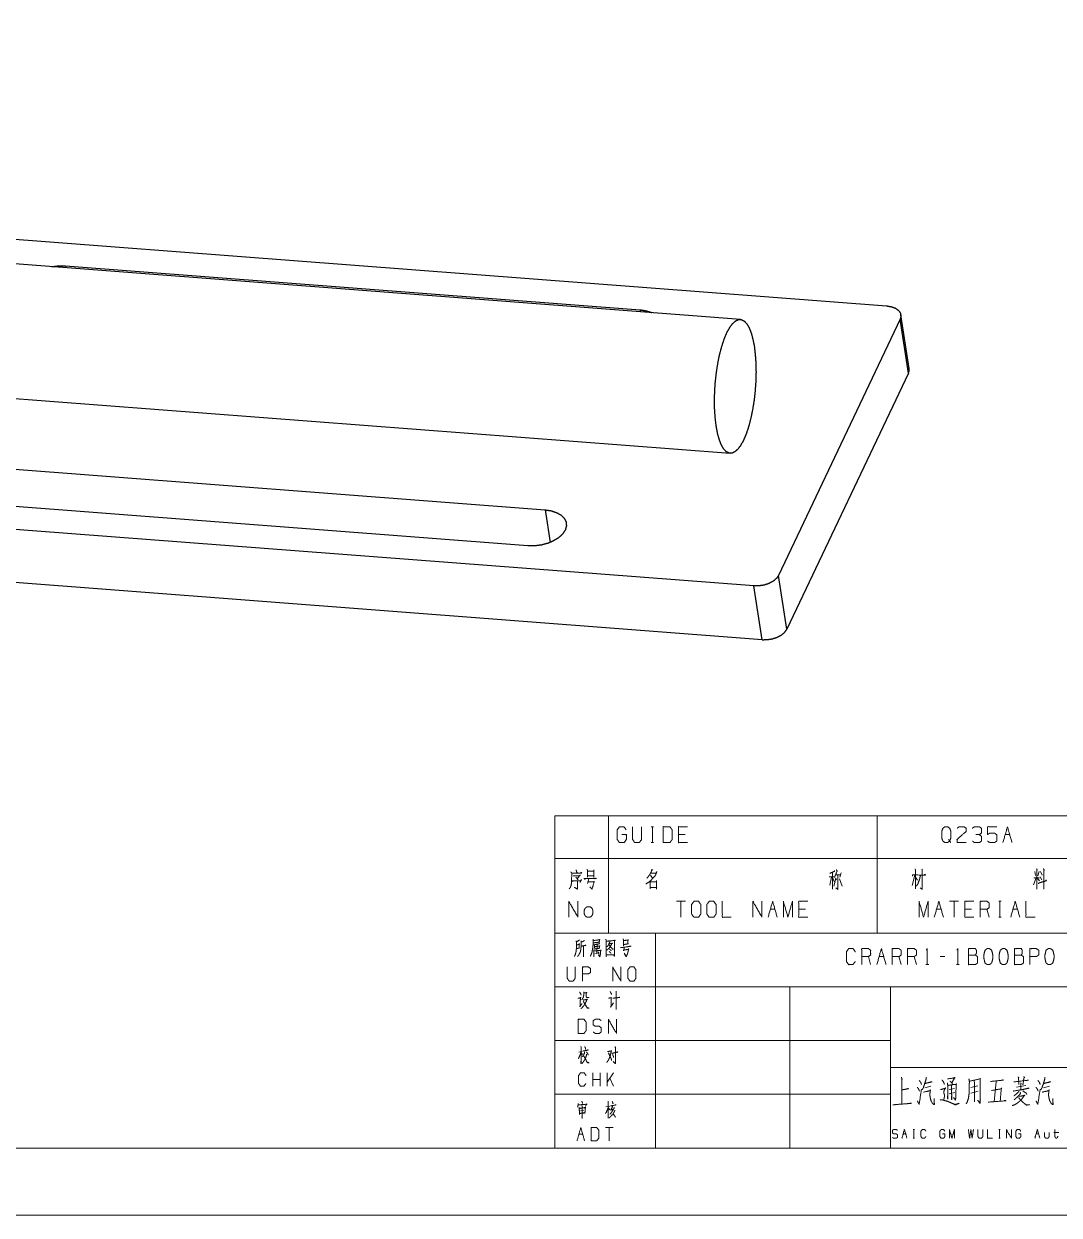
# Model space of a CAD drawing. Header units: millimetres. Extents: x 0 to 841, y 0 to 594.
# Drawn here: x 571.9 to 726.1, y 0 to 177.4 of the extents above; entities that cross this region are included whole.
import ezdxf

# ---------------------------------------------------------------- set-up
doc = ezdxf.new("R2010")
doc.units = ezdxf.units.MM
doc.layers.add('101', color=7, linetype='Continuous', true_color=0xffffff)

msp = doc.modelspace()

# ---------------------------------------------------------------- linework, layer by layer
at = {"layer": '101', "color": 251, "linetype": 'Continuous', "lineweight": 25}
for p, q in [((678.63, 133.4), (103.58, 177.42)), ((102.05, 157.47), (677.1, 113.46)), ((534.94, 148.08), (700.42, 135.41)), ((578.08, 141.38), (578.13, 141.09)), ((578.08, 141.38), (663.68, 134.83)), ((663.68, 134.83), (663.72, 134.54)), ((702.43, 133.41), (684.32, 95.27)), ((703.67, 125.41), (702.43, 133.41)), ((703.78, 126.09), (702.54, 134.08)), ((703.67, 125.41), (685.56, 87.27)), ((563.94, 111.59), (649.53, 105.04)), ((680.62, 93.7), (515.13, 106.37)), ((646.98, 99.67), (561.39, 106.22)), ((649.53, 105.04), (650.28, 100.19)), ((681.86, 85.7), (516.38, 98.37)), ((685.56, 87.27), (684.32, 95.27)), ((681.86, 85.7), (680.62, 93.7))]:
    msp.add_line(p, q, dxfattribs=at)
at = {"layer": '101', "color": 72, "linetype": 'Continuous', "lineweight": 18}
for p, q in [((651, 59.46), (651, 53.11)), ((651, 59.46), (659, 59.46)), ((659, 59.46), (699, 59.46)), ((659, 59.46), (659, 53.11)), ((699, 59.46), (699, 53.11)), ((699, 59.46), (729, 59.46)), ((665.35, 57.85), (665.68, 57.85)), ((665.52, 57.85), (665.52, 55.48)), ((665.35, 55.48), (665.68, 55.48)), ((670.41, 56.68), (669.41, 56.68)), ((718.09, 56.68), (718.76, 56.68)), ((651, 53.11), (651, 42)), ((651, 53.11), (659, 53.11)), ((659, 53.11), (659, 42)), ((659, 53.11), (699, 53.11)), ((699, 53.11), (699, 42)), ((699, 53.11), (729, 53.11)), ((655.84, 51.23), (656.76, 51.23)), ((655.84, 50.53), (656.76, 50.53)), ((656.05, 50.08), (655.84, 49.38)), ((656.78, 51.45), (656.78, 50.3)), ((665.23, 50.65), (665.55, 50.17)), ((691.88, 50.4), (692.64, 50.4)), ((692.21, 50.35), (691.95, 49.13)), ((692.35, 51.08), (692.35, 48.55)), ((692.39, 50.17), (692.6, 49.7)), ((692.87, 50.13), (692.55, 49)), ((692.78, 50.68), (693.56, 50.68)), ((692.8, 50.17), (692.94, 49.95)), ((693.38, 50.08), (693.79, 48.98)), ((693.63, 50.98), (693.45, 50.35)), ((704.6, 50.62), (704.21, 49.08)), ((704.74, 50.35), (705.04, 49.9)), ((722.72, 50.25), (722.32, 49.17)), ((722.37, 50.25), (723.18, 50.25)), ((722.49, 51.18), (722.62, 50.6)), ((722.87, 50.25), (723.18, 49.77)), ((723.15, 51.18), (722.94, 50.53)), ((723.31, 50.38), (723.52, 49.92)), ((723.33, 51.2), (723.61, 50.62)), ((655.89, 49.65), (656.78, 49.65)), ((670.45, 46.74), (669.11, 46.74)), ((669.78, 46.74), (669.78, 44.36)), ((711.14, 46.74), (709.8, 46.74)), ((710.47, 46.74), (710.47, 44.36)), ((717.12, 46.74), (717.46, 46.74)), ((717.3, 46.74), (717.3, 44.36)), ((683.1, 45.56), (683.77, 45.56)), ((688.33, 45.56), (687.32, 45.56)), ((707.86, 45.56), (708.53, 45.56)), ((713.08, 45.56), (712.08, 45.56)), ((715.7, 44.36), (715.36, 45.56)), ((717.12, 44.36), (717.46, 44.36)), ((719.24, 45.56), (719.91, 45.56)), ((651, 42), (659, 42)), ((659, 42), (699, 42)), ((699, 42), (729, 42)), ((656.97, 38.94), (657.52, 39.09)), ((657.27, 40.33), (657.26, 39.02)), ((698.04, 37.31), (697.7, 38.51)), ((699.31, 38.51), (699.98, 38.51)), ((702.59, 37.31), (702.26, 38.51)), ((704.87, 37.31), (704.53, 38.51)), ((706.26, 37.31), (706.69, 37.31)), ((709.09, 38.51), (708.41, 38.51)), ((710.81, 37.31), (711.24, 37.31)), ((655.1, 24.43), (654.54, 24.28)), ((654.9, 24.18), (655.11, 23.91)), ((656.65, 19.22), (656.65, 21.19)), ((657.76, 20.22), (656.65, 20.22)), ((657.76, 19.22), (657.76, 21.19)), ((659.73, 21.19), (658.77, 19.82)), ((658.77, 19.22), (658.77, 21.19)), ((659.73, 19.22), (659.18, 20.4)), ((716.73, 19.91), (716.46, 16.9)), ((706.12, 18.97), (707.02, 19.22)), ((709.73, 18.7), (710.51, 18.87)), ((709.73, 18.08), (710.56, 18.28)), ((712.95, 18.18), (714.07, 18.46)), ((714.02, 19.28), (712.97, 19.01)), ((719.77, 19.08), (721.14, 19.32)), ((723.8, 18.97), (724.7, 19.22)), ((659.17, 16.24), (658.6, 16.12)), ((654.8, 15.56), (655.33, 15.64)), ((658.97, 15.95), (659.16, 15.71)), ((659.66, 13.05), (658.54, 13.05)), ((659.1, 13.05), (659.1, 11.08)), ((704.39, 12.76), (704.58, 12.76)), ((704.49, 12.76), (704.49, 11.45)), ((717.12, 12.76), (717.31, 12.76)), ((717.22, 12.76), (717.22, 11.45)), ((654.58, 12.07), (655.14, 12.07)), ((702.89, 12.12), (703.26, 12.12)), ((704.39, 11.45), (704.58, 11.45)), ((717.12, 11.45), (717.31, 11.45)), ((722.69, 12.12), (723.06, 12.12)), ((725.33, 12.32), (726.07, 12.32))]:
    msp.add_line(p, q, dxfattribs=at)
at = {"layer": '101', "color": 133, "linetype": 'Continuous', "lineweight": 18}
for p, q in [((651, 42), (831, 42)), ((651, 42), (651, 10)), ((666, 42), (666, 10)), ((651, 34), (831, 34)), ((686, 34), (686, 10)), ((701, 34), (701, 10)), ((651, 26), (701, 26)), ((701, 22), (810, 22)), ((651, 18), (701, 18)), ((25, 10), (831, 10)), ((651, 10), (831, 10)), ((0, 0), (841, 0))]:
    msp.add_line(p, q, dxfattribs=at)
at = {"layer": '101', "color": 251, "linetype": 'Continuous', "lineweight": 25}
for points, knots in [([(576.07, 141.25), (577.08, 141.38), (578.08, 141.38)], [0, 0, 0.505681, 1, 1]), ([(700.42, 135.41), (701.13, 135.29), (701.74, 135.06), (702.19, 134.73), (702.47, 134.33), (702.55, 133.88), (702.43, 133.41)], [0, 0, 0.213743, 0.405784, 0.572979, 0.718901, 0.855619, 1, 1]), ([(663.68, 134.83), (664.61, 134.68), (665.43, 134.41)], [0, 0, 0.522212, 1, 1]), ([(680.7, 129.39), (680.49, 130.46), (680.23, 131.4), (679.92, 132.17), (679.58, 132.76), (679.19, 133.17), (678.78, 133.37), (678.35, 133.38), (677.91, 133.18), (677.47, 132.78), (677.04, 132.19), (676.62, 131.43), (676.23, 130.5), (675.88, 129.42), (675.56, 128.23), (675.29, 126.94), (675.07, 125.57), (674.91, 124.16), (674.81, 122.74), (674.78, 121.33), (674.8, 119.96), (674.89, 118.67), (675.04, 117.47), (675.24, 116.39), (675.5, 115.46), (675.81, 114.69), (676.16, 114.09), (676.54, 113.69), (676.95, 113.48), (677.38, 113.48), (677.82, 113.68), (678.26, 114.08), (678.69, 114.66), (679.11, 115.43), (679.5, 116.36), (679.86, 117.43), (680.17, 118.63), (680.44, 119.92), (680.66, 121.29), (680.82, 122.69), (680.92, 124.12), (680.96, 125.53), (680.93, 126.89), (680.84, 128.19), (680.7, 129.39)], [0, 0, 0.02503, 0.047152, 0.066112, 0.081833, 0.094549, 0.105031, 0.114829, 0.125834, 0.13937, 0.156022, 0.175914, 0.198911, 0.224717, 0.252929, 0.283064, 0.314587, 0.346921, 0.379468, 0.411628, 0.442807, 0.472439, 0.5, 0.52503, 0.547152, 0.566112, 0.581833, 0.594549, 0.605031, 0.614829, 0.625834, 0.63937, 0.656022, 0.675914, 0.698911, 0.724717, 0.752929, 0.783064, 0.814587, 0.846921, 0.879468, 0.911628, 0.942807, 0.972438, 1, 1]), ([(703.67, 125.41), (703.78, 125.75), (703.78, 126.09)], [0, 0, 0.515392, 1, 1]), ([(649.53, 105.04), (650.45, 104.9), (651.26, 104.63), (651.92, 104.25), (652.4, 103.77), (652.67, 103.22), (652.71, 102.63), (652.54, 102.03), (652.15, 101.44), (651.56, 100.9), (650.81, 100.43), (649.93, 100.05), (648.97, 99.8), (647.97, 99.67), (646.98, 99.67)], [0, 0, 0.081767, 0.156722, 0.223658, 0.28281, 0.336357, 0.388423, 0.443748, 0.505777, 0.575887, 0.653687, 0.73756, 0.825113, 0.913557, 1, 1]), ([(684.32, 95.27), (684, 94.82), (683.51, 94.41), (682.88, 94.07), (682.16, 93.83), (681.38, 93.71), (680.62, 93.7)], [0, 0, 0.131418, 0.282646, 0.451596, 0.63263, 0.818181, 1, 1]), ([(681.86, 85.7), (682.63, 85.71), (683.4, 85.83), (684.13, 86.07), (684.76, 86.41), (685.24, 86.82), (685.56, 87.27)], [0, 0, 0.18182, 0.367364, 0.548408, 0.717358, 0.868581, 1, 1])]:
    msp.add_open_spline(points, degree=1, knots=knots, dxfattribs=at)
at = {"layer": '101', "color": 72, "linetype": 'Continuous', "lineweight": 18}
for points, knots in [([(660.97, 56.68), (661.64, 56.68), (661.64, 55.95), (661.31, 55.48), (660.62, 55.48), (660.28, 55.95), (660.28, 57.38), (660.63, 57.85), (661.29, 57.85), (661.62, 57.38)], [0, 0, 0.103298, 0.214798, 0.304266, 0.410278, 0.499742, 0.718897, 0.809959, 0.910536, 1, 1]), ([(662.58, 57.85), (662.58, 55.95), (662.89, 55.48), (663.57, 55.48), (663.92, 55.95), (663.92, 57.85)], [0, 0, 0.337152, 0.4386, 0.55778, 0.662848, 1, 1]), ([(667.13, 55.48), (668.12, 55.48), (668.47, 55.95), (668.47, 57.38), (668.12, 57.85), (667.13, 57.85), (667.13, 55.48)], [0, 0, 0.142139, 0.227162, 0.43179, 0.516813, 0.658952, 1, 1]), ([(670.75, 55.48), (669.41, 55.48), (669.41, 57.85), (670.75, 57.85)], [0, 0, 0.26539, 0.73461, 1, 1]), ([(709.65, 55.95), (709.81, 55.7), (709.48, 55.48), (709.14, 55.48), (708.8, 55.7), (708.63, 56.18), (708.63, 57.15), (708.8, 57.63), (709.14, 57.85), (709.48, 57.85), (709.81, 57.63), (709.99, 57.15), (709.99, 56.2), (709.81, 55.7), (709.99, 55.48)], [0, 0, 0.043279, 0.102321, 0.151362, 0.210405, 0.284428, 0.42683, 0.500853, 0.559896, 0.608937, 0.667979, 0.742003, 0.880753, 0.958209, 1, 1]), ([(710.92, 57.63), (711.24, 57.85), (711.93, 57.85), (712.27, 57.63), (712.27, 57.15), (710.9, 55.95), (710.92, 55.48), (712.27, 55.48)], [0, 0, 0.069693, 0.192975, 0.265274, 0.350225, 0.67474, 0.75975, 1, 1]), ([(714.21, 56.68), (714.54, 56.9), (714.54, 57.63), (714.21, 57.85), (713.52, 57.85), (713.18, 57.63)], [0, 0, 0.153862, 0.429847, 0.583708, 0.846112, 1, 1]), ([(715.46, 55.7), (715.79, 55.48), (716.48, 55.48), (716.82, 55.7), (716.82, 56.65), (716.48, 56.9), (715.79, 56.9), (715.46, 56.68), (715.46, 57.85), (716.82, 57.85)], [0, 0, 0.062232, 0.168349, 0.230571, 0.376816, 0.44126, 0.547376, 0.609609, 0.790491, 1, 1]), ([(717.75, 55.48), (718.42, 57.85), (719.09, 55.48)], [0, 0, 0.500002, 1, 1]), ([(713.2, 55.7), (713.52, 55.48), (714.21, 55.48), (714.54, 55.7), (714.54, 56.43), (714.21, 56.68), (713.69, 56.68)], [0, 0, 0.124124, 0.343693, 0.472438, 0.703371, 0.836713, 1, 1]), ([(655.77, 51.47), (655.86, 51.38), (655.86, 50.35)], [0, 0, 0.115207, 1, 1]), ([(665.43, 51.55), (665.53, 51.38), (665.48, 51.45), (665.28, 50.98), (665.05, 50.62), (664.7, 50.17)], [0, 0, 0.113647, 0.164663, 0.449692, 0.682207, 1, 1]), ([(692.94, 51.47), (693.03, 51.23), (692.64, 50.28)], [0, 0, 0.205277, 1, 1]), ([(704.64, 51.55), (704.71, 51.45), (704.71, 48.6)], [0, 0, 0.041199, 1, 1]), ([(705.68, 51.53), (705.73, 51.38), (705.73, 48.53), (705.43, 48.73)], [0, 0, 0.047207, 0.892896, 1, 1]), ([(722.76, 51.58), (722.87, 51.38), (722.81, 51.45), (722.81, 48.55)], [0, 0, 0.070346, 0.098898, 1, 1]), ([(723.75, 51.58), (723.93, 51.38), (723.86, 51.45), (723.86, 48.53)], [0, 0, 0.08101, 0.11229, 1, 1]), ([(653.37, 51.12), (653.51, 50.95), (653.47, 49.45), (653.4, 49.08), (653.28, 48.78), (653.12, 48.6)], [0, 0, 0.084324, 0.646703, 0.789734, 0.911367, 1, 1]), ([(653.53, 50.95), (654.99, 50.95), (654.91, 51.08), (654.82, 50.9)], [0, 0, 0.807756, 0.89205, 1, 1]), ([(653.76, 49.83), (653.65, 49.7), (653.6, 49.8), (654.89, 49.8), (654.94, 50), (654.75, 49.55)], [0, 0, 0.072386, 0.122372, 0.692159, 0.783527, 1, 1]), ([(653.74, 50.55), (654.66, 50.55), (654.77, 50.68), (654.32, 50.08), (654.43, 49.95), (654.11, 50.35)], [0, 0, 0.367174, 0.432656, 0.730333, 0.795825, 1, 1]), ([(654.36, 49.83), (654.36, 48.55), (653.9, 48.83)], [0, 0, 0.704208, 1, 1]), ([(654.15, 51.45), (654.27, 51), (654.31, 51.08), (654.25, 50.9)], [0, 0, 0.637154, 0.750351, 1, 1]), ([(655.5, 50.08), (655.45, 50), (655.34, 50.13), (657.2, 50.13), (657.09, 50.2), (656.97, 50.08)], [0, 0, 0.03799, 0.105799, 0.873513, 0.927241, 1, 1]), ([(656.86, 49.73), (656.53, 48.55), (656.19, 48.9)], [0, 0, 0.715851, 1, 1]), ([(665.32, 50.95), (666.08, 50.95), (666.2, 51.18), (665.97, 50.6), (665.55, 50.13), (665.14, 49.7), (664.56, 49.33)], [0, 0, 0.213825, 0.286067, 0.460277, 0.639448, 0.804909, 1, 1]), ([(665.16, 49.8), (665.21, 49.73), (665.21, 48.6), (665.21, 48.78), (666.15, 48.78), (666.15, 48.55), (666.15, 49.83), (666.15, 49.65), (665.25, 49.65)], [0, 0, 0.018727, 0.24808, 0.283758, 0.474741, 0.520612, 0.780546, 0.816223, 1, 1]), ([(692.64, 51.35), (692.64, 51.2), (691.95, 50.9)], [0, 0, 0.16634, 1, 1]), ([(693.15, 50.68), (693.15, 48.53), (692.87, 48.73)], [0, 0, 0.861245, 1, 1]), ([(704.3, 50.53), (704.28, 50.68), (705.1, 50.68)], [0, 0, 0.156673, 1, 1]), ([(705.47, 50.62), (705.4, 50.38), (705.36, 50.15), (705.29, 49.9), (705.18, 49.65), (705.1, 49.38), (704.95, 49.17), (704.85, 48.98)], [0, 0, 0.146041, 0.27406, 0.420091, 0.57274, 0.735099, 0.872771, 1, 1]), ([(705.22, 50.65), (706.21, 50.65), (706.12, 50.78), (706.01, 50.65)], [0, 0, 0.757398, 0.874547, 1, 1]), ([(723.15, 49.5), (723.1, 49.38), (722.99, 49.45), (724.23, 49.8), (724.17, 49.92), (724.1, 49.77)], [0, 0, 0.073266, 0.143372, 0.837231, 0.910497, 1, 1]), ([(653.07, 44.36), (653.07, 46.74), (654.41, 44.36), (654.41, 46.74)], [0, 0, 0.317574, 0.682426, 1, 1]), ([(671.72, 44.36), (672.39, 44.36), (672.73, 44.84), (672.73, 46.26), (672.39, 46.74), (671.72, 46.74), (671.36, 46.26), (671.36, 44.84), (671.72, 44.36)], [0, 0, 0.102686, 0.19162, 0.409477, 0.498411, 0.601098, 0.69162, 0.909477, 1, 1]), ([(673.99, 44.36), (674.67, 44.36), (675, 44.84), (675, 46.26), (674.67, 46.74), (673.99, 46.74), (673.64, 46.26), (673.64, 44.84), (673.99, 44.36)], [0, 0, 0.10268, 0.191619, 0.409477, 0.498415, 0.601096, 0.691619, 0.909477, 1, 1]), ([(675.94, 46.74), (675.94, 44.36), (677.28, 44.36)], [0, 0, 0.638733, 1, 1]), ([(680.49, 44.36), (680.49, 46.74), (681.83, 44.36), (681.83, 46.74)], [0, 0, 0.317574, 0.682426, 1, 1]), ([(682.76, 44.36), (683.44, 46.74), (684.11, 44.36)], [0, 0, 0.499999, 1, 1]), ([(685.04, 44.36), (685.04, 46.74), (685.71, 44.36), (686.38, 46.74), (686.38, 44.36)], [0, 0, 0.245192, 0.499999, 0.754808, 1, 1]), ([(688.66, 44.36), (687.32, 44.36), (687.32, 46.74), (688.66, 46.74)], [0, 0, 0.26539, 0.73461, 1, 1]), ([(705.25, 44.36), (705.25, 46.74), (705.92, 44.36), (706.59, 46.74), (706.59, 44.36)], [0, 0, 0.245192, 0.500001, 0.754808, 1, 1]), ([(707.52, 44.36), (708.2, 46.74), (708.87, 44.36)], [0, 0, 0.499998, 1, 1]), ([(713.42, 44.36), (712.08, 44.36), (712.08, 46.74), (713.42, 46.74)], [0, 0, 0.265387, 0.734613, 1, 1]), ([(714.35, 44.36), (714.35, 46.74), (715.36, 46.74), (715.7, 46.51), (715.7, 45.79), (715.36, 45.56), (714.35, 45.56)], [0, 0, 0.400946, 0.57103, 0.639276, 0.76167, 0.829917, 1, 1]), ([(718.91, 44.36), (719.58, 46.74), (720.25, 44.36)], [0, 0, 0.499998, 1, 1]), ([(721.18, 46.74), (721.18, 44.36), (722.53, 44.36)], [0, 0, 0.63874, 1, 1]), ([(655.45, 44.66), (655.65, 44.44), (655.89, 44.36), (656.12, 44.36), (656.37, 44.44), (656.56, 44.66), (656.67, 44.99), (656.67, 45.34), (656.56, 45.64), (656.37, 45.86), (656.12, 45.94), (655.89, 45.94), (655.65, 45.86), (655.45, 45.64), (655.34, 45.34), (655.34, 44.99), (655.45, 44.66)], [0, 0, 0.063224, 0.118194, 0.167047, 0.222025, 0.285249, 0.357934, 0.432349, 0.5, 0.563224, 0.618202, 0.667055, 0.722025, 0.78525, 0.8529, 0.927315, 1, 1]), ([(654.68, 41.01), (654.62, 40.97), (654.2, 40.68), (654.16, 40.86), (654.21, 40.68), (654.21, 40.11), (654.2, 39.75), (654.18, 39.51), (654.15, 39.27), (654.1, 39.05), (654.04, 38.83), (653.96, 38.67), (653.9, 38.54)], [0, 0, 0.024368, 0.186804, 0.243943, 0.302156, 0.485025, 0.59767, 0.675198, 0.753202, 0.825102, 0.898193, 0.953349, 1, 1]), ([(655.41, 40.92), (655.16, 40.75), (654.93, 40.68), (654.9, 40.86), (654.93, 40.59), (654.91, 40.33), (654.9, 40.04), (654.88, 39.8), (654.85, 39.58), (654.82, 39.33), (654.77, 39.16), (654.7, 39.02), (654.62, 38.87), (654.54, 38.74), (654.46, 38.63), (654.38, 38.54)], [0, 0, 0.096323, 0.172941, 0.229419, 0.313419, 0.396988, 0.487497, 0.564125, 0.634338, 0.711439, 0.768977, 0.817389, 0.871907, 0.92032, 0.962889, 1, 1]), ([(656.68, 41.12), (656.69, 40.92), (656.69, 40.57), (656.68, 40.24), (656.66, 40.02), (656.63, 39.73), (656.58, 39.49), (656.54, 39.22), (656.47, 39.02), (656.4, 38.83), (656.27, 38.58)], [0, 0, 0.076502, 0.212087, 0.339339, 0.424292, 0.535104, 0.630036, 0.733299, 0.813245, 0.895184, 1, 1]), ([(656.72, 40.9), (657.69, 41.01), (657.65, 41.06), (657.6, 40.66), (657.68, 40.66), (656.71, 40.55)], [0, 0, 0.391072, 0.416916, 0.577577, 0.608912, 1, 1]), ([(658.6, 41.08), (658.63, 40.79), (658.66, 38.52), (658.64, 38.76), (659.75, 38.76), (659.67, 38.78), (659.52, 38.76)], [0, 0, 0.069513, 0.617086, 0.67568, 0.942516, 0.962044, 1, 1]), ([(658.64, 40.79), (659.96, 40.92), (659.91, 40.99), (659.88, 40.79), (659.86, 38.8), (659.85, 38.58), (659.74, 38.76)], [0, 0, 0.328132, 0.348331, 0.398412, 0.893175, 0.948283, 1, 1]), ([(661.17, 41.14), (661.23, 40.88), (661.23, 40.11), (661.23, 40.3), (661.98, 40.42), (661.86, 40.42), (661.89, 40.97), (661.91, 41.06), (661.94, 40.99), (661.83, 40.97), (661.23, 40.88)], [0, 0, 0.076614, 0.294118, 0.350048, 0.563216, 0.598355, 0.753962, 0.779204, 0.799818, 0.831203, 1, 1]), ([(654.24, 39.69), (654.27, 39.71), (654.63, 39.78), (654.59, 39.75), (654.63, 40.44), (654.66, 40.35), (654.23, 40.24)], [0, 0, 0.022681, 0.239272, 0.269991, 0.67699, 0.732558, 1, 1]), ([(654.91, 40.06), (655.62, 40.19), (655.57, 40.22), (655.49, 40.17)], [0, 0, 0.834801, 0.895274, 1, 1]), ([(655.27, 40.11), (655.27, 38.47), (655.26, 38.58), (655.27, 38.76)], [0, 0, 0.849783, 0.907772, 1, 1]), ([(656.77, 39.51), (656.79, 39.31), (656.8, 38.8), (656.79, 38.47), (656.77, 38.56), (656.8, 38.78)], [0, 0, 0.147471, 0.523365, 0.76867, 0.835022, 1, 1]), ([(656.8, 39.33), (657.86, 39.44), (657.83, 39.51), (657.82, 39.4), (657.77, 38.89), (657.75, 38.69), (657.69, 38.47), (657.49, 38.76), (657.71, 38.54)], [0, 0, 0.37408, 0.399746, 0.438828, 0.617586, 0.687454, 0.767884, 0.891101, 1, 1]), ([(657.68, 40.46), (657.63, 40.42), (657.24, 40.35), (657.02, 40.3), (656.82, 40.26)], [0, 0, 0.072258, 0.516577, 0.766872, 1, 1]), ([(656.9, 40.15), (656.91, 40), (656.94, 39.55), (656.93, 39.66), (657.66, 39.73), (657.6, 39.73), (657.65, 40.13), (657.68, 40.06), (656.91, 40)], [0, 0, 0.056493, 0.217483, 0.258029, 0.525921, 0.548622, 0.694151, 0.720787, 1, 1]), ([(657.47, 39.22), (657.54, 39.05), (657.57, 38.91)], [0, 0, 0.579206, 1, 1]), ([(659.08, 40.44), (659.14, 40.42), (659.58, 40.48), (659.53, 40.55), (659.33, 40.13), (659.17, 39.91), (659.03, 39.73), (658.89, 39.58), (658.74, 39.47)], [0, 0, 0.033928, 0.260453, 0.30201, 0.540801, 0.679357, 0.795012, 0.902031, 1, 1]), ([(659.16, 40.77), (659.16, 40.66), (659.02, 40.33), (658.85, 40.06), (658.77, 39.95)], [0, 0, 0.119857, 0.510428, 0.853217, 1, 1]), ([(659.05, 40.19), (659.1, 40.19), (659.58, 39.62), (659.75, 39.62), (659.58, 39.66), (659.5, 39.71)], [0, 0, 0.037884, 0.645152, 0.78405, 0.927467, 1, 1]), ([(659.07, 39.27), (659.27, 39.11), (659.36, 39)], [0, 0, 0.637922, 1, 1]), ([(659.13, 39.64), (659.3, 39.49), (659.38, 39.38)], [0, 0, 0.630834, 1, 1]), ([(660.75, 39.86), (660.95, 39.86), (661.36, 39.91), (662.36, 40.06), (662.25, 40.08), (662.09, 40.04)], [0, 0, 0.107045, 0.322378, 0.855631, 0.914429, 1, 1]), ([(661.34, 39.91), (661.23, 39.38), (661.2, 39.47), (662.03, 39.6), (661.98, 39.69), (661.98, 39.6), (661.89, 39.22), (661.83, 38.98), (661.75, 38.78), (661.69, 38.63), (661.64, 38.52), (661.61, 38.49), (661.33, 39), (661.62, 38.54)], [0, 0, 0.136368, 0.159976, 0.371153, 0.396349, 0.418608, 0.516109, 0.579315, 0.633123, 0.675134, 0.705359, 0.714995, 0.861272, 1, 1]), ([(695.75, 37.79), (695.41, 37.31), (694.76, 37.31), (694.42, 37.79), (694.42, 39.21), (694.76, 39.69), (695.43, 39.69), (695.76, 39.21)], [0, 0, 0.114572, 0.243362, 0.357933, 0.638582, 0.753154, 0.885428, 1, 1]), ([(696.7, 37.31), (696.7, 39.69), (697.7, 39.69), (698.04, 39.46), (698.04, 38.74), (697.7, 38.51), (696.7, 38.51)], [0, 0, 0.400956, 0.571043, 0.63928, 0.761677, 0.829913, 1, 1]), ([(701.25, 37.31), (701.25, 39.69), (702.26, 39.69), (702.59, 39.46), (702.59, 38.74), (702.26, 38.51), (701.25, 38.51)], [0, 0, 0.400958, 0.571032, 0.63928, 0.761678, 0.829926, 1, 1]), ([(703.53, 37.31), (703.53, 39.69), (704.53, 39.69), (704.87, 39.46), (704.87, 38.74), (704.53, 38.51), (703.53, 38.51)], [0, 0, 0.400947, 0.57103, 0.639276, 0.76167, 0.829917, 1, 1]), ([(706.33, 39.49), (706.47, 39.69), (706.47, 37.31)], [0, 0, 0.093487, 1, 1]), ([(710.89, 39.49), (711.03, 39.69), (711.03, 37.31)], [0, 0, 0.093487, 1, 1]), ([(712.63, 38.74), (712.63, 39.69), (713.64, 39.69), (713.8, 39.46), (713.8, 38.99), (713.64, 38.74), (712.63, 38.74), (712.63, 37.31), (713.62, 37.31), (713.96, 37.54), (713.96, 38.51), (713.64, 38.74)], [0, 0, 0.11592, 0.238843, 0.272467, 0.330427, 0.366584, 0.489508, 0.663387, 0.784162, 0.833481, 0.952451, 1, 1]), ([(715.74, 37.31), (716.07, 37.56), (716.25, 38.26), (716.25, 38.74), (716.07, 39.46), (715.74, 39.69), (715.4, 39.69), (715.07, 39.46), (714.89, 38.74), (714.91, 38.26), (715.07, 37.56), (715.4, 37.31), (715.74, 37.31)], [0, 0, 0.067519, 0.183965, 0.260577, 0.380937, 0.446128, 0.500297, 0.565499, 0.685856, 0.762521, 0.878301, 0.94583, 1, 1]), ([(718.02, 37.31), (718.35, 37.56), (718.53, 38.26), (718.53, 38.74), (718.35, 39.46), (718.02, 39.69), (717.68, 39.69), (717.34, 39.46), (717.17, 38.74), (717.18, 38.26), (717.34, 37.56), (717.68, 37.31), (718.02, 37.31)], [0, 0, 0.067529, 0.183976, 0.260588, 0.380948, 0.44615, 0.500306, 0.565509, 0.685868, 0.762534, 0.878314, 0.945844, 1, 1]), ([(719.46, 38.74), (719.46, 39.69), (720.47, 39.69), (720.63, 39.46), (720.63, 38.99), (720.47, 38.74), (719.46, 38.74), (719.46, 37.31), (720.45, 37.31), (720.79, 37.54), (720.79, 38.51), (720.47, 38.74)], [0, 0, 0.115916, 0.238847, 0.272469, 0.330427, 0.366584, 0.489514, 0.663388, 0.784159, 0.833486, 0.952452, 1, 1]), ([(721.74, 37.31), (721.74, 39.69), (722.75, 39.69), (723.08, 39.46), (723.08, 38.74), (722.73, 38.51), (721.74, 38.51)], [0, 0, 0.401151, 0.571321, 0.63959, 0.762047, 0.832819, 1, 1]), ([(724.84, 37.31), (725.18, 37.56), (725.36, 38.26), (725.36, 38.74), (725.18, 39.46), (724.84, 39.69), (724.51, 39.69), (724.17, 39.46), (724, 38.74), (724.01, 38.26), (724.17, 37.56), (724.51, 37.31), (724.84, 37.31)], [0, 0, 0.067519, 0.183965, 0.260577, 0.380937, 0.446129, 0.500298, 0.565501, 0.685858, 0.762523, 0.878301, 0.94583, 1, 1]), ([(652.84, 36.96), (652.84, 35.28), (653.12, 34.86), (653.71, 34.86), (654.02, 35.28), (654.02, 36.96)], [0, 0, 0.33715, 0.438599, 0.557782, 0.66285, 1, 1]), ([(655.1, 34.86), (655.1, 36.96), (655.99, 36.96), (656.28, 36.76), (656.28, 36.12), (655.97, 35.92), (655.1, 35.92)], [0, 0, 0.401145, 0.571315, 0.639588, 0.762043, 0.832818, 1, 1]), ([(659.62, 34.86), (659.62, 36.96), (660.81, 34.86), (660.81, 36.96)], [0, 0, 0.317575, 0.682425, 1, 1]), ([(662.18, 34.86), (662.78, 34.86), (663.07, 35.28), (663.07, 36.54), (662.78, 36.96), (662.18, 36.96), (661.87, 36.54), (661.87, 35.28), (662.18, 34.86)], [0, 0, 0.102685, 0.191619, 0.409478, 0.498412, 0.601096, 0.691619, 0.909477, 1, 1]), ([(654.44, 32.29), (654.86, 32.38), (654.8, 32.47), (654.79, 32.29), (654.77, 31.12), (654.69, 31.03), (655.02, 31.5)], [0, 0, 0.167417, 0.209463, 0.278404, 0.733404, 0.779227, 1, 1]), ([(654.68, 33.22), (654.86, 32.91), (654.9, 32.78)], [0, 0, 0.726446, 1, 1]), ([(655.22, 32.03), (655.83, 32.14), (655.79, 32.2), (655.65, 31.81), (655.57, 31.63), (655.49, 31.47), (655.36, 31.28), (655.22, 31.1), (655.08, 30.94), (654.97, 30.83), (654.88, 30.77)], [0, 0, 0.254937, 0.288355, 0.46205, 0.541622, 0.612966, 0.709675, 0.802668, 0.888738, 0.952739, 1, 1]), ([(655.29, 33.26), (655.3, 33.06), (655.3, 32.84), (655.27, 32.64), (655.22, 32.45), (655.16, 32.31), (655.1, 32.2), (655.02, 32.09)], [0, 0, 0.161542, 0.340476, 0.503495, 0.668951, 0.787649, 0.890429, 1, 1]), ([(655.32, 33.09), (655.74, 33.13), (655.71, 33.2), (655.66, 33.02), (655.66, 32.87), (655.66, 32.58), (655.68, 32.51), (655.71, 32.45), (655.77, 32.42), (655.85, 32.4), (655.96, 32.4), (656.02, 32.42), (656.07, 32.47)], [0, 0, 0.256863, 0.301246, 0.41201, 0.505693, 0.679674, 0.720921, 0.765315, 0.805449, 0.854615, 0.920842, 0.961001, 1, 1]), ([(658.98, 32.31), (659.42, 32.4), (659.39, 32.45), (659.36, 31.08), (659.3, 30.99), (659.72, 31.61)], [0, 0, 0.16359, 0.18343, 0.685806, 0.725485, 1, 1]), ([(659.22, 33.31), (659.41, 32.98), (659.44, 32.84)], [0, 0, 0.736536, 1, 1]), ([(659.62, 32.31), (660.64, 32.42), (660.58, 32.45), (660.45, 32.4)], [0, 0, 0.837036, 0.891368, 1, 1]), ([(660.11, 33.37), (660.12, 33.22), (660.12, 30.64), (660.11, 30.81), (660.12, 31.03)], [0, 0, 0.049515, 0.872926, 0.929447, 1, 1]), ([(655.21, 31.83), (655.24, 31.83), (655.82, 30.86), (656.11, 30.83), (655.82, 30.9), (655.74, 30.99)], [0, 0, 0.016597, 0.617599, 0.775738, 0.937326, 1, 1]), ([(654.46, 27.07), (655.33, 27.07), (655.65, 27.49), (655.65, 28.75), (655.33, 29.17), (654.46, 29.17), (654.46, 27.07)], [0, 0, 0.142136, 0.227161, 0.43179, 0.516816, 0.658952, 1, 1]), ([(656.71, 27.27), (657, 27.07), (657.61, 27.07), (657.91, 27.29), (657.91, 27.91), (657.61, 28.13), (657.02, 28.13), (656.71, 28.33), (656.71, 28.97), (657.02, 29.17), (657.61, 29.17), (657.91, 28.97)], [0, 0, 0.068039, 0.184052, 0.25452, 0.372334, 0.442801, 0.555845, 0.62637, 0.748393, 0.818918, 0.931962, 1, 1]), ([(658.98, 27.07), (658.98, 29.17), (660.17, 27.07), (660.17, 29.17)], [0, 0, 0.317575, 0.682425, 1, 1]), ([(654.85, 25.11), (654.92, 24.99), (654.89, 25.03), (654.89, 22.59), (654.86, 22.73), (654.89, 22.94)], [0, 0, 0.048142, 0.065074, 0.880814, 0.930182, 1, 1]), ([(655.45, 25.11), (655.53, 24.93), (655.56, 24.8), (655.56, 24.68)], [0, 0, 0.449921, 0.72868, 1, 1]), ([(659.98, 25.13), (660.01, 24.91), (660.01, 23.33), (660.03, 22.81), (660.01, 22.61), (660, 22.57), (659.67, 22.9), (660, 22.61)], [0, 0, 0.066217, 0.519982, 0.669306, 0.729161, 0.741827, 0.875056, 1, 1]), ([(654.89, 24.28), (654.8, 23.99), (654.7, 23.75), (654.6, 23.52), (654.48, 23.31)], [0, 0, 0.28594, 0.539662, 0.775435, 1, 1]), ([(655.68, 23.99), (655.7, 23.83), (655.61, 23.54), (655.52, 23.31), (655.42, 23.13), (655.24, 22.84), (655.14, 22.71), (655.01, 22.59)], [0, 0, 0.103476, 0.291955, 0.443857, 0.576191, 0.787108, 0.887318, 1, 1]), ([(655.42, 24.31), (655.4, 24.14), (655.26, 23.85), (655.15, 23.64), (655.1, 23.56)], [0, 0, 0.201933, 0.596286, 0.876827, 1, 1]), ([(655.23, 24.45), (655.97, 24.6), (655.91, 24.62), (655.84, 24.57)], [0, 0, 0.838754, 0.907252, 1, 1]), ([(655.29, 23.7), (655.33, 23.66), (655.84, 22.71), (656.12, 22.69), (655.86, 22.75), (655.78, 22.84)], [0, 0, 0.033497, 0.633662, 0.788434, 0.938664, 1, 1]), ([(655.7, 24.31), (655.87, 24.08), (655.91, 23.97), (655.97, 23.85)], [0, 0, 0.535198, 0.744447, 1, 1]), ([(658.81, 24.35), (659.46, 24.47), (659.41, 24.53), (659.37, 24.28), (659.31, 24.04), (659.25, 23.77), (659.13, 23.44), (659, 23.17), (658.99, 23.13), (658.87, 22.94), (658.72, 22.73)], [0, 0, 0.244433, 0.272778, 0.366792, 0.461908, 0.564548, 0.695472, 0.807143, 0.823509, 0.905516, 1, 1]), ([(658.96, 24.2), (659.35, 23.39), (659.43, 23.17), (659.44, 23.02)], [0, 0, 0.700222, 0.886543, 1, 1]), ([(659.48, 24.12), (659.53, 24.1), (660.38, 24.31), (660.32, 24.33), (660.26, 24.28)], [0, 0, 0.045965, 0.873309, 0.932105, 1, 1]), ([(659.59, 23.93), (659.72, 23.62), (659.73, 23.48)], [0, 0, 0.698422, 1, 1]), ([(655.62, 19.62), (655.34, 19.22), (654.8, 19.22), (654.52, 19.62), (654.52, 20.8), (654.8, 21.19), (655.36, 21.19), (655.64, 20.8)], [0, 0, 0.114569, 0.243366, 0.357935, 0.638584, 0.753153, 0.885431, 1, 1]), ([(702.61, 20.53), (702.75, 20.18), (702.7, 20.29), (702.68, 19.56), (702.68, 17.53), (702.66, 16.56)], [0, 0, 0.088891, 0.116032, 0.287978, 0.770794, 1, 1]), ([(705.29, 20.04), (705.51, 19.77), (705.56, 19.63), (705.61, 19.46)], [0, 0, 0.519919, 0.73571, 1, 1]), ([(706.31, 20.53), (706.31, 20.29), (706.07, 19.53), (705.9, 19.01), (705.73, 18.7)], [0, 0, 0.124612, 0.535976, 0.817159, 1, 1]), ([(706.14, 19.6), (707.19, 19.87), (707.02, 19.87), (706.85, 19.77)], [0, 0, 0.74539, 0.862786, 1, 1]), ([(708.68, 20.15), (708.95, 19.73), (709.02, 19.49)], [0, 0, 0.661595, 1, 1]), ([(709.46, 19.66), (709.53, 19.28), (709.53, 17.28), (709.48, 17.53), (709.53, 17.87)], [0, 0, 0.129595, 0.800553, 0.883167, 1, 1]), ([(709.48, 20.29), (710.61, 20.46), (710.58, 20.53), (710.14, 19.7), (709.85, 19.97), (710.17, 19.66), (710.21, 19.53)], [0, 0, 0.36175, 0.385071, 0.68373, 0.811932, 0.953356, 1, 1]), ([(709.53, 19.32), (710.41, 19.46), (710.82, 19.49), (710.78, 19.63), (710.75, 18.56), (710.73, 17.9), (710.7, 17.35), (710.68, 17.11), (710.39, 17.53)], [0, 0, 0.198437, 0.291326, 0.324003, 0.562828, 0.709268, 0.832621, 0.88681, 1, 1]), ([(712.68, 20.29), (712.75, 19.87), (712.73, 19.46), (712.73, 18.73), (712.7, 18.08), (712.65, 17.7), (712.58, 17.32), (712.46, 16.94), (712.36, 16.73), (712.26, 16.56)], [0, 0, 0.110336, 0.219176, 0.409317, 0.581468, 0.681885, 0.783317, 0.887931, 0.947989, 1, 1]), ([(712.75, 19.94), (714.38, 20.32), (714.34, 20.42), (714.34, 19.91), (714.36, 18.49), (714.36, 17.66), (714.38, 17.15), (714.36, 16.8), (714.36, 16.63), (713.99, 17.11), (714.34, 16.73)], [0, 0, 0.250217, 0.267282, 0.34446, 0.555444, 0.678928, 0.756192, 0.807772, 0.833498, 0.923864, 1, 1]), ([(713.48, 20.08), (713.53, 17.35), (713.53, 16.87), (713.51, 17.08), (713.53, 17.49)], [0, 0, 0.711346, 0.837386, 0.891777, 1, 1]), ([(715.9, 19.91), (717.82, 20.11), (717.73, 20.15), (717.55, 20.08)], [0, 0, 0.870761, 0.917258, 1, 1]), ([(719.36, 19.84), (721.55, 20.11), (721.43, 20.11), (721.29, 20.04)], [0, 0, 0.886332, 0.935186, 1, 1]), ([(720.02, 20.6), (720.12, 20.46), (720.07, 20.46), (720.12, 19.46)], [0, 0, 0.138589, 0.178592, 1, 1]), ([(720.38, 19.66), (720.48, 19.56), (720.43, 19.53), (720.41, 18.7)], [0, 0, 0.138047, 0.196037, 1, 1]), ([(720.85, 20.66), (720.99, 20.49), (720.9, 20.56), (720.72, 19.42)], [0, 0, 0.151118, 0.230947, 1, 1]), ([(722.97, 20.04), (723.19, 19.77), (723.24, 19.63), (723.29, 19.46)], [0, 0, 0.519919, 0.73571, 1, 1]), ([(723.99, 20.53), (723.99, 20.29), (723.75, 19.53), (723.58, 19.01), (723.41, 18.7)], [0, 0, 0.124612, 0.535976, 0.817159, 1, 1]), ([(723.82, 19.6), (724.87, 19.87), (724.7, 19.87), (724.53, 19.77)], [0, 0, 0.745419, 0.862771, 1, 1]), ([(702.7, 18.66), (703.68, 18.84), (703.61, 18.87), (703.44, 18.8)], [0, 0, 0.788943, 0.853361, 1, 1]), ([(705, 19.04), (705.22, 18.73), (705.26, 18.63), (705.31, 18.46)], [0, 0, 0.564231, 0.734008, 1, 1]), ([(705, 17.01), (705.26, 16.49), (705.61, 18.77)], [0, 0, 0.202025, 1, 1]), ([(705.92, 18.32), (706.97, 18.56), (706.92, 18.66), (706.9, 18.42), (706.87, 18.08), (706.87, 17.84), (706.9, 17.56), (707, 17.15), (707.07, 16.94), (707.17, 16.8), (707.26, 16.63), (707.39, 16.52), (707.53, 16.46), (707.51, 17.39), (707.48, 16.52)], [0, 0, 0.19834, 0.219425, 0.264156, 0.327893, 0.372398, 0.423458, 0.501842, 0.542302, 0.573456, 0.609977, 0.639455, 0.669272, 0.840991, 1, 1]), ([(708.43, 18.7), (709.21, 18.91), (709.14, 18.97), (709.07, 18.77), (708.95, 18.46), (708.92, 18.32), (708.95, 18.15), (709.02, 17.94), (709.04, 17.7), (708.97, 17.35), (708.92, 17.15)], [0, 0, 0.288064, 0.323943, 0.402265, 0.521269, 0.571261, 0.63341, 0.711732, 0.798322, 0.924133, 1, 1]), ([(710.09, 19.35), (710.09, 18.49), (710.12, 17.66), (710.12, 17.18), (710.07, 17.42), (710.12, 17.84)], [0, 0, 0.304008, 0.595981, 0.766226, 0.853067, 1, 1]), ([(716.04, 18.56), (717.58, 18.84), (717.51, 18.94), (717.34, 16.97)], [0, 0, 0.426348, 0.460962, 1, 1]), ([(720.16, 17.77), (720.24, 17.7), (721.02, 17.84), (720.97, 17.87), (720.68, 17.46), (720.51, 17.25), (720.31, 17.04), (720.09, 16.84), (719.85, 16.66), (719.58, 16.49), (719.36, 16.39), (719.12, 16.32)], [0, 0, 0.029335, 0.260525, 0.277953, 0.425837, 0.504102, 0.587076, 0.675082, 0.762219, 0.855276, 0.926065, 1, 1]), ([(719.26, 18.53), (719.33, 18.49), (719.38, 18.49), (720.63, 18.7), (721.63, 18.91), (721.55, 18.94), (721.38, 18.87)], [0, 0, 0.030219, 0.048441, 0.519523, 0.900993, 0.931212, 1, 1]), ([(720.09, 18.49), (720.12, 18.35), (720.07, 18.35), (719.77, 18.08), (719.38, 17.77)], [0, 0, 0.128567, 0.173322, 0.542406, 1, 1]), ([(720.33, 18.28), (720.38, 18.04), (720.33, 18.08), (719.99, 17.7), (719.7, 17.42), (719.41, 17.18)], [0, 0, 0.154133, 0.191512, 0.51089, 0.762568, 1, 1]), ([(720.7, 18.53), (721.19, 18.18), (721.31, 17.97)], [0, 0, 0.713213, 1, 1]), ([(722.68, 19.04), (722.89, 18.73), (722.94, 18.63), (722.99, 18.46)], [0, 0, 0.564231, 0.734008, 1, 1]), ([(722.68, 17.01), (722.94, 16.49), (723.29, 18.77)], [0, 0, 0.202025, 1, 1]), ([(723.6, 18.32), (724.65, 18.56), (724.6, 18.66), (724.58, 18.42), (724.55, 18.08), (724.55, 17.84), (724.58, 17.56), (724.68, 17.15), (724.75, 16.94), (724.85, 16.8), (724.94, 16.63), (725.07, 16.52), (725.21, 16.46), (725.19, 17.39), (725.16, 16.52)], [0, 0, 0.198341, 0.219427, 0.264159, 0.327896, 0.372401, 0.423462, 0.501846, 0.542307, 0.573452, 0.609974, 0.639452, 0.669269, 0.84099, 1, 1]), ([(654.46, 16.64), (654.46, 16.45), (654.4, 16.16), (654.37, 16.06)], [0, 0, 0.316024, 0.817546, 1, 1]), ([(654.46, 16.41), (655.78, 16.53), (655.75, 16.6), (655.57, 16.26)], [0, 0, 0.74892, 0.787784, 1, 1]), ([(654.59, 16.08), (654.62, 15.89), (654.68, 14.98), (654.67, 15.15), (655.4, 15.23), (655.31, 15.25), (655.15, 15.21)], [0, 0, 0.083432, 0.487209, 0.560757, 0.88655, 0.926462, 1, 1]), ([(655.4, 15.23), (655.46, 15.13), (655.55, 16.12), (655.57, 16.04), (654.65, 15.89)], [0, 0, 0.055629, 0.522281, 0.563367, 1, 1]), ([(654.99, 16.99), (655.08, 16.78), (655.11, 16.64)], [0, 0, 0.60334, 1, 1]), ([(655.05, 16.35), (655.08, 16.31), (655.06, 14.42), (655.03, 14.61), (655.06, 14.84)], [0, 0, 0.021551, 0.822258, 0.902418, 1, 1]), ([(658.97, 16.1), (658.84, 15.77), (658.73, 15.52), (658.65, 15.33), (658.53, 15.15)], [0, 0, 0.339097, 0.594725, 0.790666, 1, 1]), ([(658.91, 16.97), (658.97, 16.86), (658.95, 16.89), (658.95, 14.44), (658.94, 14.63), (658.95, 14.84)], [0, 0, 0.039885, 0.048388, 0.86771, 0.930393, 1, 1]), ([(659.83, 16.06), (659.82, 15.95), (659.64, 15.64), (659.63, 15.62), (659.5, 15.42), (659.35, 15.21), (659.19, 15.02)], [0, 0, 0.084867, 0.37449, 0.395073, 0.594273, 0.800096, 1, 1]), ([(659.58, 16.29), (659.57, 16.16), (659.32, 15.66), (659.29, 15.64), (659.74, 15.79)], [0, 0, 0.104847, 0.570662, 0.600718, 1, 1]), ([(659.29, 16.26), (660.11, 16.43), (660.05, 16.45), (659.93, 16.39)], [0, 0, 0.811183, 0.871423, 1, 1]), ([(659.54, 16.93), (659.64, 16.72), (659.66, 16.64), (659.64, 16.57)], [0, 0, 0.609647, 0.831592, 1, 1]), ([(701.36, 16.42), (701.95, 16.49), (703.36, 16.59), (704.12, 16.66), (704.05, 16.7), (703.78, 16.63)], [0, 0, 0.188614, 0.642509, 0.885466, 0.911352, 1, 1]), ([(708.41, 17.15), (708.61, 17.18), (708.82, 17.15), (709.14, 17.04), (709.46, 16.97), (709.92, 16.77), (710.34, 16.59), (710.65, 16.42), (711.21, 16.66), (710.65, 16.49), (710.39, 16.56)], [0, 0, 0.051193, 0.108601, 0.194772, 0.278607, 0.409733, 0.525756, 0.619012, 0.776802, 0.92843, 1, 1]), ([(715.55, 16.84), (718.21, 17.04), (718.09, 17.08), (717.87, 17.04)], [0, 0, 0.884284, 0.926313, 1, 1]), ([(720.07, 17.46), (720.14, 17.46), (720.29, 17.25), (720.82, 16.73), (721.24, 16.39), (721.7, 16.46), (721.26, 16.42), (721.07, 16.56)], [0, 0, 0.026517, 0.118384, 0.388536, 0.584008, 0.7538, 0.913391, 1, 1]), ([(659.93, 15.64), (659.89, 15.5), (659.72, 15.17), (659.54, 14.96), (659.35, 14.73), (659.19, 14.57), (659.06, 14.44)], [0, 0, 0.100505, 0.349354, 0.529552, 0.726518, 0.879827, 1, 1]), ([(659.66, 15.08), (659.95, 14.73), (660.01, 14.57), (659.92, 14.77)], [0, 0, 0.533336, 0.737997, 1, 1]), ([(656.42, 11.08), (657.24, 11.08), (657.54, 11.47), (657.54, 12.65), (657.24, 13.05), (656.42, 13.05), (656.42, 11.08)], [0, 0, 0.142139, 0.227164, 0.431791, 0.516816, 0.658955, 1, 1]), ([(701.28, 11.58), (701.47, 11.45), (701.85, 11.45), (702.03, 11.59), (702.03, 11.98), (701.85, 12.12), (701.47, 12.12), (701.28, 12.24), (701.28, 12.64), (701.47, 12.76), (701.85, 12.76), (702.03, 12.64)], [0, 0, 0.068035, 0.184054, 0.254518, 0.372335, 0.442799, 0.555843, 0.62637, 0.748394, 0.81892, 0.931964, 1, 1]), ([(706.26, 11.72), (706.08, 11.45), (705.72, 11.45), (705.53, 11.72), (705.53, 12.5), (705.72, 12.76), (706.09, 12.76), (706.27, 12.5)], [0, 0, 0.114569, 0.243366, 0.357934, 0.638584, 0.753153, 0.885431, 1, 1]), ([(708.73, 12.12), (709.1, 12.12), (709.1, 11.72), (708.92, 11.45), (708.54, 11.45), (708.35, 11.72), (708.35, 12.5), (708.55, 12.76), (708.91, 12.76), (709.09, 12.5)], [0, 0, 0.103295, 0.214796, 0.304261, 0.410274, 0.499739, 0.718896, 0.809958, 0.910534, 1, 1]), ([(709.78, 11.45), (709.78, 12.76), (710.15, 11.45), (710.52, 12.76), (710.52, 11.45)], [0, 0, 0.245192, 0.5, 0.754808, 1, 1]), ([(712.6, 12.76), (712.78, 11.45), (712.97, 12.76), (713.16, 11.45), (713.35, 12.76)], [0, 0, 0.249745, 0.499742, 0.750003, 1, 1]), ([(714.02, 12.76), (714.02, 11.72), (714.19, 11.45), (714.56, 11.45), (714.76, 11.72), (714.76, 12.76)], [0, 0, 0.337152, 0.438599, 0.557781, 0.662848, 1, 1]), ([(715.43, 12.76), (715.43, 11.45), (716.17, 11.45)], [0, 0, 0.638735, 1, 1]), ([(718.26, 11.45), (718.26, 12.76), (719, 11.45), (719, 12.76)], [0, 0, 0.317574, 0.682426, 1, 1]), ([(720.05, 12.12), (720.42, 12.12), (720.42, 11.72), (720.23, 11.45), (719.85, 11.45), (719.67, 11.72), (719.67, 12.5), (719.86, 12.76), (720.22, 12.76), (720.41, 12.5)], [0, 0, 0.103295, 0.214796, 0.304261, 0.410274, 0.499739, 0.718896, 0.809958, 0.910534, 1, 1]), ([(725.93, 11.77), (725.88, 11.58), (725.77, 11.47), (725.64, 11.47), (725.52, 11.58), (725.48, 11.77), (725.48, 12.78)], [0, 0, 0.107406, 0.190396, 0.26402, 0.350758, 0.456998, 1, 1]), ([(723.92, 12.32), (723.92, 11.8), (723.98, 11.62), (724.08, 11.49), (724.22, 11.45), (724.35, 11.45), (724.48, 11.49), (724.59, 11.62), (724.65, 11.8), (724.65, 12.32)], [0, 0, 0.242016, 0.329107, 0.404862, 0.470732, 0.529268, 0.595138, 0.670893, 0.757984, 1, 1])]:
    msp.add_open_spline(points, degree=1, knots=knots, dxfattribs=at)
for points in [[(698.97, 37.31), (699.64, 39.69), (700.32, 37.31)], [(654.3, 11.08), (654.86, 13.05), (655.41, 11.08)], [(702.7, 11.45), (703.07, 12.76), (703.45, 11.45)], [(722.5, 11.45), (722.88, 12.76), (723.25, 11.45)]]:
    msp.add_open_spline(points, degree=1, dxfattribs=at)

doc.saveas('drawing.dxf')
